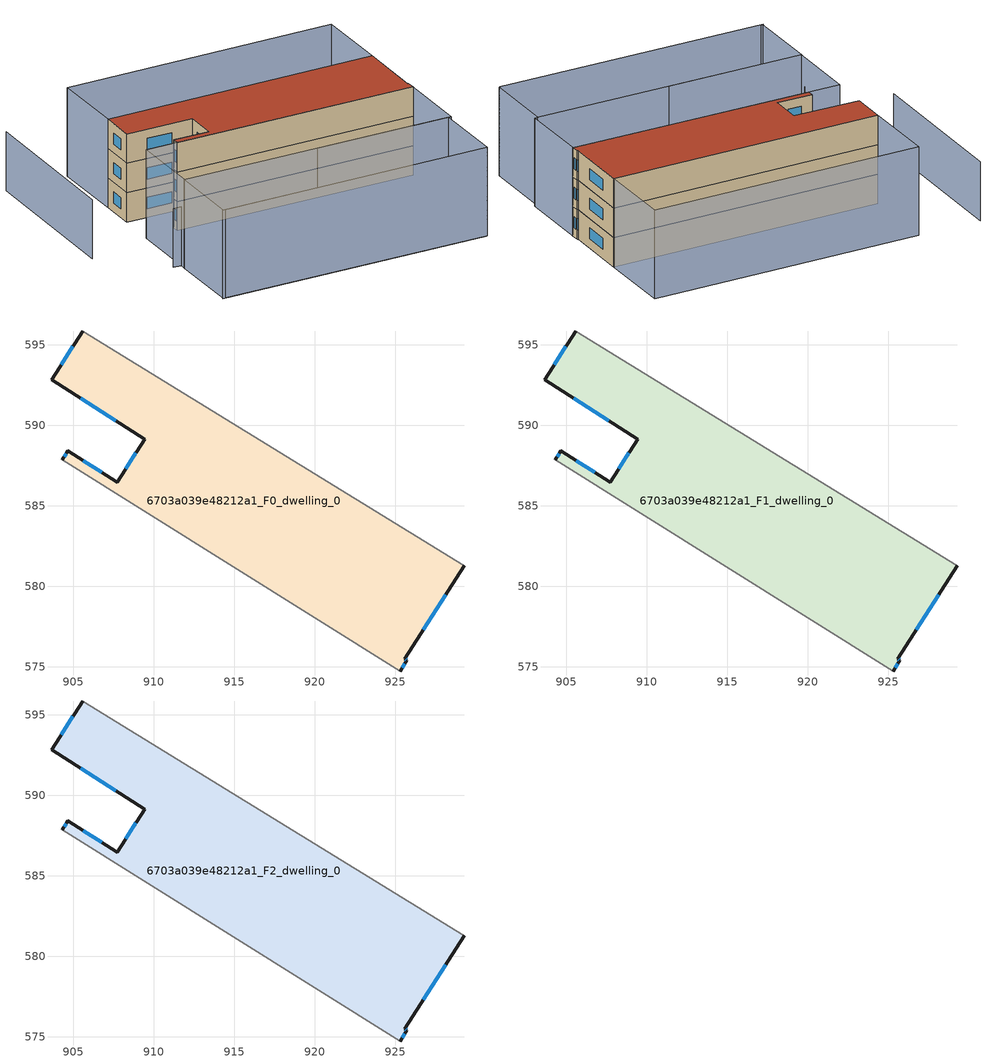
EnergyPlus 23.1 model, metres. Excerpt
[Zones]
6703a039e48212a1_F0_dwelling_0
 floor ground (EU_floor_Construction): 929.3,581.28 925.6,575.49 925.73,575.41 925.3,574.74 904.32,587.86 904.67,588.41 907.72,586.46 909.43,589.14 903.66,592.82 905.58,595.86 z0
 wall outside (EU_wall_Construction): 925.3,574.74 925.73,575.41 925.6,575.49 929.3,581.28 / 905.58,595.86 903.66,592.82 909.43,589.14 907.72,586.46 904.67,588.41 904.32,587.86 z0:3
 wall adiabatic (EU_wall_Construction): 929.3,581.28 905.58,595.86 / 904.32,587.86 925.3,574.74 z0:3
 window (EU_Window_Construction): 926.75,577.29 928.14,579.48 / 925.69,575.43 925.64,575.47 / 925.44,574.95 925.6,575.2 / 904.56,588.24 904.43,588.03 / 906.77,587.07 905.62,587.8 / 908.9,588.31 908.25,587.3 / 905.46,591.67 907.63,590.29 / 904.98,594.91 904.26,593.77 z0.93:2.07
6703a039e48212a1_F1_dwelling_0
 floor to 6703a039e48212a1_F0_dwelling_0 (EU_floor_Construction): 929.29,581.28 925.6,575.49 925.73,575.41 925.3,574.74 904.32,587.86 904.67,588.41 907.72,586.46 909.43,589.14 903.66,592.82 905.58,595.86 z3
 wall outside (EU_wall_Construction): 925.3,574.74 925.73,575.41 925.6,575.49 929.3,581.28 / 905.58,595.86 903.66,592.82 909.43,589.14 907.72,586.46 904.67,588.41 904.32,587.86 z3:6
 wall adiabatic (EU_wall_Construction): 929.3,581.28 905.58,595.86 / 904.32,587.86 925.3,574.74 z3:6
 window (EU_Window_Construction): 926.75,577.29 928.14,579.48 / 925.69,575.43 925.64,575.47 / 925.44,574.95 925.6,575.2 / 904.56,588.24 904.43,588.03 / 906.77,587.07 905.62,587.8 / 908.9,588.31 908.25,587.3 / 905.46,591.67 907.63,590.29 / 904.98,594.91 904.26,593.77 z3.93:5.07
6703a039e48212a1_F2_dwelling_0
 floor to 6703a039e48212a1_F1_dwelling_0 (EU_floor_Construction): 929.29,581.28 925.6,575.49 925.73,575.41 925.3,574.74 904.32,587.86 904.67,588.41 907.72,586.46 909.43,589.14 903.66,592.82 905.58,595.86 z6
 wall outside (EU_wall_Construction): 925.3,574.74 925.73,575.41 925.6,575.49 929.3,581.28 / 905.58,595.86 903.66,592.82 909.43,589.14 907.72,586.46 904.67,588.41 904.32,587.86 z6:9
 wall adiabatic (EU_wall_Construction): 929.3,581.28 905.58,595.86 / 904.32,587.86 925.3,574.74 z6:9
 window (EU_Window_Construction): 926.75,577.29 928.14,579.48 / 925.69,575.43 925.64,575.47 / 925.44,574.95 925.6,575.2 / 904.56,588.24 904.43,588.03 / 906.77,587.07 905.62,587.8 / 908.9,588.31 908.25,587.3 / 905.46,591.67 907.63,590.29 / 904.98,594.91 904.26,593.77 z6.93:8.07
 roof outside (EU_roof_Construction): 925.73,575.41 925.6,575.49 929.3,581.28 905.58,595.86 903.66,592.82 909.43,589.14 907.72,586.46 904.67,588.41 904.32,587.86 925.3,574.74 z9
shading: 893.7,577.17 917.21,562.53 / 897.65,583.42 921.19,568.76 / 921.19,568.76 917.27,562.48 / 917.27,562.48 893.74,577.14 / 893.74,577.14 897.65,583.42 / 921.47,568.58 897.7,583.4 / 897.7,583.4 901.55,589.59 / 901.55,589.59 925.33,574.77 / 925.33,574.77 921.47,568.58 / 929.31,581.27 905.58,595.86 / 905.58,595.86 909.61,602.41 / 909.61,602.41 933.34,587.83 / 933.34,587.83 929.31,581.27 z0:9; 897.3,584.4 898.04,583.93 / 904.17,605.81 895.29,591.78 z0:6
[Building]
EU S2 Campaign: North Axis=0; Terrain=City; Solar Distribution=FullExterior
[Site:Location]
Montreal-Trudeau.Intl.AP: Latitude=45.4667; Longitude=-73.75; Time Zone=-5; Elevation=36
[SizingPeriod:WeatherFileDays]
AnnualSizingPeriod: Begin Month=1; Begin Day of Month=1; End Month=12; End Day of Month=31; Day of Week for Start Day=Monday; Use Weather File Daylight Saving Period=No; Use Weather File Rain and Snow Indicators=No
[MATERIAL]
EU_InternalMass_Material: Roughness=MediumRough; Thickness=0.1; Conductivity=1; Density=1800; Specific Heat=900; Thermal Absorptance=0.9; Solar Absorptance=0.7; Visible Absorptance=0.7
[MATERIAL:NOMASS] Roughness=MediumRough; Thermal Absorptance=0.9; Solar Absorptance=0.7; Visible Absorptance=0.7
Name | Thermal Resistance
EU_wall_NoMass; EU_floor_NoMass | 1.36485
EU_roof_NoMass | 2.55992
[WINDOWMATERIAL:SIMPLEGLAZINGSYSTEM]
EU_Window_SimpleGlazing: UFactor=3.92339; Solar Heat Gain Coefficient=0.8; Visible Transmittance=0.8
[CONSTRUCTION]
EU_wall_Construction: EU_wall_NoMass
EU_roof_Construction: EU_roof_NoMass
EU_floor_Construction: EU_floor_NoMass
EU_Window_Construction: EU_Window_SimpleGlazing
EU_InternalMass_Construction: EU_InternalMass_Material
[ZONE] Type=1; Multiplier=1; Ceiling Height=autocalculate; Floor Area=autocalculate; Part of Total Floor Area=Yes
Name | Volume
6703a039e48212a1_F0_dwelling_0 | 559.568
6703a039e48212a1_F1_dwelling_0; 6703a039e48212a1_F2_dwelling_0 | 559.567
[INTERNALMASS] Construction=EU_InternalMass_Construction; Surface Area=186.522
Name | Zone or ZoneList
6703a039e48212a1_F0_dwelling_0_EU_InternalMass | 6703a039e48212a1_F0_dwelling_0
6703a039e48212a1_F1_dwelling_0_EU_InternalMass | 6703a039e48212a1_F1_dwelling_0
6703a039e48212a1_F2_dwelling_0_EU_InternalMass | 6703a039e48212a1_F2_dwelling_0
[OTHEREQUIPMENT] Fuel Type=Electricity; Design Level Calculation Method=Watts/Area; Power per Zone Floor Area=1; Fraction Latent=0; Fraction Radiant=0; Fraction Lost=0; Carbon Dioxide Generation Rate=0; EndUse Subcategory=EU_Step8_InternalGains
Name | Zone or ZoneList or Space or SpaceList | Schedule
EU_Step8_InternalGain_6703a039e48212a1_F0_dwelling_0_f000 | 6703a039e48212a1_F0_dwelling_0 | EU_Step8_GainSchedule_6703a039e48212a1_F0_dwelling_0_f000
EU_Step8_InternalGain_6703a039e48212a1_F1_dwelling_0_f000 | 6703a039e48212a1_F1_dwelling_0 | EU_Step8_GainSchedule_6703a039e48212a1_F1_dwelling_0_f000
EU_Step8_InternalGain_6703a039e48212a1_F2_dwelling_0_f000 | 6703a039e48212a1_F2_dwelling_0 | EU_Step8_GainSchedule_6703a039e48212a1_F2_dwelling_0_f000
[ZONEVENTILATION:DESIGNFLOWRATE] Schedule=EU_AlwaysOn; Design Flow Rate Calculation Method=AirChanges/Hour; Air Changes per Hour=0.860309; Ventilation Type=Natural; Fan Pressure Rise=0; Fan Total Efficiency=1; Constant Term Coefficient=1; Temperature Term Coefficient=0; Velocity Term Coefficient=0; Velocity Squared Term Coefficient=0; Minimum Indoor Temperature=-100; Maximum Indoor Temperature=100; Delta Temperature=-100; Minimum Outdoor Temperature=-100; Maximum Outdoor Temperature=100; Maximum Wind Speed=40
Name | Zone or ZoneList or Space or SpaceList
EU_ConstantAir_6703a039e48212a1_F0_dwelling_0 | 6703a039e48212a1_F0_dwelling_0
EU_ConstantAir_6703a039e48212a1_F1_dwelling_0 | 6703a039e48212a1_F1_dwelling_0
EU_ConstantAir_6703a039e48212a1_F2_dwelling_0 | 6703a039e48212a1_F2_dwelling_0
[HVACTEMPLATE:THERMOSTAT] Constant Heating Setpoint=20; Constant Cooling Setpoint=50
EU_HeatOnly_6703a039e48212a1_F0_dwelling_0; EU_HeatOnly_6703a039e48212a1_F1_dwelling_0; EU_HeatOnly_6703a039e48212a1_F2_dwelling_0
[HVACTEMPLATE:ZONE:IDEALLOADSAIRSYSTEM] System Availability Schedule=EU_AlwaysOn; Maximum Heating Supply Air Temperature=50; Minimum Cooling Supply Air Temperature=13; Maximum Heating Supply Air Humidity Ratio=0.0156; Minimum Cooling Supply Air Humidity Ratio=0.0077; Heating Limit=NoLimit; Cooling Limit=NoLimit; Heating Availability Schedule=EU_AlwaysOn; Cooling Availability Schedule=EU_CoolingOff; Dehumidification Control Type=ConstantSensibleHeatRatio; Cooling Sensible Heat Ratio=0.7; Dehumidification Setpoint=60; Humidification Control Type=None; Humidification Setpoint=30; Outdoor Air Method=None; Outdoor Air Flow Rate per Person=0.00944; Outdoor Air Flow Rate per Zone Floor Area=0; Outdoor Air Flow Rate per Zone=0; Demand Controlled Ventilation Type=None; Outdoor Air Economizer Type=NoEconomizer; Heat Recovery Type=None; Sensible Heat Recovery Effectiveness=0.7; Latent Heat Recovery Effectiveness=0.65
Name | Template Thermostat
6703a039e48212a1_F0_dwelling_0 | EU_HeatOnly_6703a039e48212a1_F0_dwelling_0
6703a039e48212a1_F1_dwelling_0 | EU_HeatOnly_6703a039e48212a1_F1_dwelling_0
6703a039e48212a1_F2_dwelling_0 | EU_HeatOnly_6703a039e48212a1_F2_dwelling_0
[SIZING:ZONE] Zone Cooling Design Supply Air Temperature Input Method=SupplyAirTemperature; Zone Cooling Design Supply Air Temperature=13; Zone Heating Design Supply Air Temperature Input Method=SupplyAirTemperature; Zone Heating Design Supply Air Temperature=50; Zone Cooling Design Supply Air Humidity Ratio=0.008; Zone Heating Design Supply Air Humidity Ratio=0.008; Cooling Design Air Flow Method=DesignDay; Cooling Design Air Flow Rate=0; Cooling Minimum Air Flow per Zone Floor Area=0.000762; Cooling Minimum Air Flow=0; Cooling Minimum Air Flow Fraction=0.2; Heating Design Air Flow Method=DesignDay; Heating Design Air Flow Rate=0; Heating Maximum Air Flow per Zone Floor Area=0.002032; Heating Maximum Air Flow=0.141576; Heating Maximum Air Flow Fraction=0.3; Account for Dedicated Outdoor Air System=No; Dedicated Outdoor Air System Control Strategy=NeutralSupplyAir; Dedicated Outdoor Air Low Setpoint Temperature for Design=autosize; Dedicated Outdoor Air High Setpoint Temperature for Design=autosize; Zone Load Sizing Method=Sensible Load Only No Latent Load; Zone Latent Cooling Design Supply Air Humidity Ratio Input Method=HumidityRatioDifference; Zone Cooling Design Supply Air Humidity Ratio Difference=0.005; Zone Latent Heating Design Supply Air Humidity Ratio Input Method=HumidityRatioDifference; Zone Humidification Design Supply Air Humidity Ratio Difference=0.005
6703a039e48212a1_F0_dwelling_0; 6703a039e48212a1_F1_dwelling_0; 6703a039e48212a1_F2_dwelling_0
[SCHEDULE:CONSTANT]
Name | Hourly Value
EU_AlwaysOn | 1
EU_CoolingOff | 0
[SCHEDULE:FILE] Column Number=1; Rows to Skip at Top=0; Number of Hours of Data=8760; Column Separator=Comma; Interpolate to Timestep=No; Minutes per Item=60; Adjust Schedule for Daylight Savings=Yes
Name | File
EU_Step8_GainSchedule_6703a039e48212a1_F0_dwelling_0_f000 | ../../schedules/6703a039e48212a1/6703a039e48212a1_F0_dwelling_0_f000_gain.csv
EU_Step8_GainSchedule_6703a039e48212a1_F1_dwelling_0_f000 | ../../schedules/6703a039e48212a1/6703a039e48212a1_F1_dwelling_0_f000_gain.csv
EU_Step8_GainSchedule_6703a039e48212a1_F2_dwelling_0_f000 | ../../schedules/6703a039e48212a1/6703a039e48212a1_F2_dwelling_0_f000_gain.csv
